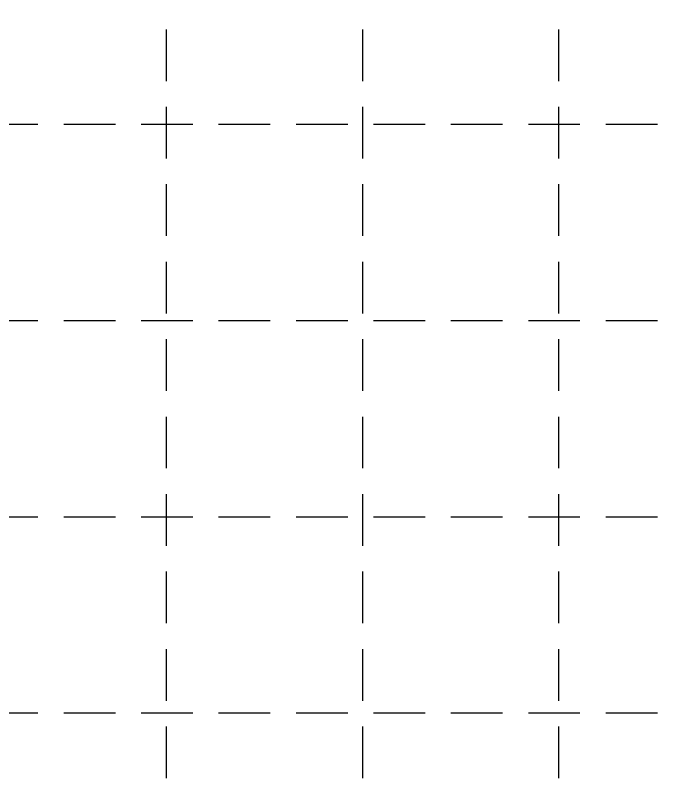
# Model space of a CAD drawing. Header units: feet. Extents: x 6037 to 11520, y 4436 to 7866.
# Drawn here: x 10594.3 to 10881.4, y 5697.3 to 6027.5 of the extents above; entities that cross this region are included whole.
import ezdxf

# ---------------------------------------------------------------- set-up
doc = ezdxf.new("R2010")
doc.units = ezdxf.units.FT
doc.header["$LTSCALE"] = 0.4
doc.header["$MEASUREMENT"] = 0
doc.linetypes.add('DASHED2', pattern=[0.375, 0.25, -0.125])
doc.linetypes.add('HIDDEN', pattern=[0.375, 0.25, -0.125])
doc.layers.add('grid', color=254, linetype='HIDDEN')

msp = doc.modelspace()

# ---------------------------------------------------------------- linework, layer by layer
at = {"layer": 'grid', "color": 252, "linetype": 'DASHED2', "ltscale": 225}
for p, q in [((10660.13, 7776.26), (10660.13, 4782.14)), ((10745.67, 7776.26), (10745.67, 4782.14)), ((10831.2, 7776.26), (10831.2, 4782.14)), ((6126.74, 5980.01), (11429.95, 5980.01)), ((6126.74, 5894.48), (11429.95, 5894.48)), ((6126.74, 5808.94), (11429.95, 5808.94)), ((6126.74, 5723.41), (11429.95, 5723.41))]:
    msp.add_line(p, q, dxfattribs=at)

doc.saveas('drawing.dxf')
